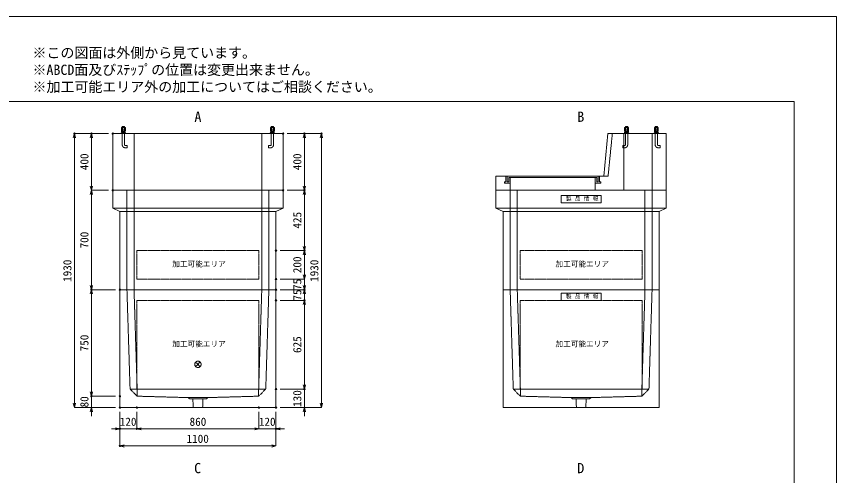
# Model space of a CAD drawing. Units: millimetres, scale not verified. Extents: x -4455 to 4455, y -3150 to 3150.
# Drawn here: x -1324 to 4455, y -84 to 3150 of the extents above; entities that cross this region are included whole.
import ezdxf
from ezdxf.enums import TextEntityAlignment as Align

# ---------------------------------------------------------------- set-up
doc = ezdxf.new("R2010")
doc.units = ezdxf.units.MM
doc.header["$LTSCALE"] = 20
doc.header["$PDMODE"] = 32
doc.header["$PDSIZE"] = 10
doc.linetypes.add('LONG_DASHED1', pattern=[7, 6, -1])
doc.linetypes.add('LONG_DOUBLE_CHAIN', pattern=[21.8, 18, -1, 0.6, -0.6, 0.6, -1])
for name, color, linetype, lineweight in [('0-0_D-TTL', 7, 'Continuous', 9), ('0-1_Defpoints', 7, 'Continuous', 9), ('0-3_D-TTL-TXT', 7, 'Continuous', 9), ('0-4_D-STR-TXT', 7, 'Continuous', 9), ('0-5_D-STR-DIM', 3, 'Continuous', 9), ('0-6_0', 7, 'Continuous', 9), ('0-7_D-STR', 7, 'Continuous', 9), ('0-9_D-STR-STR2', 1, 'Continuous', 9), ('0-A_D-STR-STR4', 134, 'LONG_DASHED1', 9), ('0-B_D-STR-STR1', 7, 'LONG_DASHED1', 9), ('0-C_D-STR-STR5', 1, 'LONG_DOUBLE_CHAIN', 9)]:
    doc.layers.add(name, color=color, linetype=linetype, lineweight=lineweight)
doc.styles.add('ＭＳ ゴシック', font='')
doc.styles.get('ＭＳ ゴシック').set_extended_font_data('MS Gothic')

# ---------------------------------------------------------------- blocks, each defined once
blk = doc.blocks.new('A$C4DE05FD1')
at = {"layer": '0-0_D-TTL', "color": 134}
for p, q in [((4000, 76000), (114800, 76000)), ((114800, 76000), (114800, 4000))]:
    blk.add_line(p, q, dxfattribs=at)
at = {"layer": '0-1_Defpoints', "color": 134}
for p, q in [((0, 84000), (118800, 84000)), ((118800, 84000), (118800, 0))]:
    blk.add_line(p, q, dxfattribs=at)
at = {"layer": '0-3_D-TTL-TXT', "style": 'ＭＳ ゴシック'}
for s, p in [('※この図面は外側から見ています。', (43260.9, 79815.7)), ('※ABCD面及びｽﾃｯﾌﾟの位置は変更出来ません。', (43260.9, 78215.7)), ('※加工可能エリア外の加工についてはご相談ください。', (43260.9, 76615.7))]:
    blk.add_text(s, height=962.2, dxfattribs=at).set_placement(p, align=Align.BOTTOM_LEFT)
blk = doc.blocks.new('_Open30')
at = {"layer": '0-6_0'}
blk.add_line((0, 0), (-20, 0), dxfattribs=at)
blk.add_lwpolyline([(-20, 5.36), (0, 0), (-20, -5.36)], dxfattribs=at)
blk = doc.blocks.new('A$C31CA379A')
at = {"layer": '0-4_D-STR-TXT', "style": 'ＭＳ ゴシック'}
for s, p in [('A', (-325.9, -2190.5)), ('B', (35638.6, -2190.5)), ('C', (-351.4, -35190.5)), ('D', (35638.6, -35190.5))]:
    blk.add_text(s, height=962.2, dxfattribs=at).set_placement(p, align=Align.BOTTOM_LEFT)
blk = doc.blocks.new('A$C737D46CD')
at = {"layer": '0-B_D-STR-STR1', "linetype": 'Continuous'}
blk.add_lwpolyline([(-2820, 0), (2820, 0), (2820, -1000), (-2820, -1000)], close=True, dxfattribs=at)
at = {"layer": '0-B_D-STR-STR1', "style": 'ＭＳ ゴシック'}
blk.add_text('製 品 情 報', height=577.3, dxfattribs=at).set_placement((-2149.6, -882.5), align=Align.BOTTOM_LEFT)
blk = doc.blocks.new('A$C531455C1')
at = {"layer": '0-7_D-STR'}
for p, q in [((-11000, 0), (11000, 0)), ((-11000, -16600), (-11000, 0)), ((11000, -16600), (11000, 0)), ((-11000, -16600), (11000, -16600))]:
    blk.add_line(p, q, dxfattribs=at)
at = {"layer": '0-7_D-STR', "linetype": 'LONG_DASHED1'}
for p, q in [((-10000, 0), (-9560, -14000)), ((-9000, 0), (-8560, -14000)), ((9000, 0), (8560, -14000)), ((10000, 0), (9560, -14000)), ((-8560, -15000), (-9560, -14000)), ((9560, -14000), (-9560, -14000)), ((-8560, -15000), (-8560, -14000)), ((-8560, -15000), (-1400, -15200)), ((8560, -15000), (1400, -15200)), ((8560, -15000), (9560, -14000)), ((8560, -15000), (8560, -14000)), ((-1200, -15380), (-1400, -15200)), ((1400, -15200), (-1400, -15200)), ((1200, -15380), (-1200, -15380)), ((-666, -16600), (-705, -15380)), ((666, -16600), (705, -15380)), ((1200, -15380), (1400, -15200))]:
    blk.add_line(p, q, dxfattribs=at)
at = {"layer": '0-C_D-STR-STR5'}
for p, q in [((8600, -1500), (8600, -14000)), ((8600, -14000), (-8600, -14000))]:
    blk.add_line(p, q, dxfattribs=at)
blk.add_lwpolyline([(8600, -1500), (-8600, -1500), (-8600, -14000)], dxfattribs=at)
at = {"layer": '0-B_D-STR-STR1'}
blk.add_blockref('A$C737D46CD', (0, -500), dxfattribs=at)
blk = doc.blocks.new('A$C44C4220A')
at = {"layer": '0-9_D-STR-STR2'}
for p, q in [((-160, -40), (-120, 0)), ((-120, 0), (120, 0)), ((160, -40), (120, 0)), ((-277.1, -167.2), (-230, -140)), ((-277.1, -390), (-277.1, -167.2)), ((-277.1, -417.2), (-230, -390)), ((-277.1, -390), (277.1, -390)), ((-277.1, -640), (-277.1, -417.2)), ((-277.1, -640), (277.1, -640)), ((-270, -777.1), (-270, -817.1)), ((-252.7, -757.3), (-160, -744.8)), ((-250, -757.1), (-20, -744.3)), ((-250, -837.1), (-20, -824.3)), ((-160, -140), (-160, -40)), ((-160, -752.1), (-160, -640)), ((-160, -880.6), (-160, -832.1)), ((-160, -1000), (-160, -930.6)), ((-138.6, -640), (-138.6, -140)), ((-20, -744.3), (-20, -824.3)), ((20, -674.4), (248.9, -687.2)), ((20, -674.4), (20, -754.4)), ((20, -754.4), (248.9, -767.2)), ((138.6, -640), (138.6, -140)), ((160, -140), (160, -40)), ((160, -682.2), (160, -640)), ((160, -880.6), (160, -762.3)), ((160, -780), (248.9, -767.2)), ((160, -1000), (160, -930.6)), ((268.9, -706.8), (268.9, -747.2)), ((277.1, -390), (277.1, -167.2)), ((277.1, -640), (277.1, -417.2))]:
    blk.add_line(p, q, dxfattribs=at)
at = {"layer": '0-9_D-STR-STR2', "linetype": 'LONG_DASHED1'}
for p, q in [((-160, -1000), (-160, -2600)), ((160, -1000), (160, -2600)), ((-540, -2680), (-240, -2680))]:
    blk.add_line(p, q, dxfattribs=at)
at = {"layer": '0-9_D-STR-STR2'}
blk.add_lwpolyline([(-300, -880.6), (300, -880.6), (300, -930.6), (-300, -930.6)], close=True, dxfattribs=at)
for points in [[(277.1, -167.2), (230, -140), (-230, -140)], [(277.1, -417.2), (230, -390), (-230, -390)]]:
    blk.add_lwpolyline(points, dxfattribs=at)
at = {"layer": '0-9_D-STR-STR2', "linetype": 'LONG_DASHED1'}
blk.add_lwpolyline([(-540, -2680), (-540, -3000), (-240, -3000)], dxfattribs=at)
at = {"layer": '0-9_D-STR-STR2'}
for centre, start, end in [((-250, -777.1), 90, 180), ((-250, -817.1), 180, 270), ((248.9, -707.2), 0, 90), ((248.9, -747.2), 270, 0)]:
    blk.add_arc(centre, 20, start, end, dxfattribs=at)
at = {"layer": '0-9_D-STR-STR2', "linetype": 'LONG_DASHED1'}
for radius in [400, 80]:
    blk.add_arc((-240, -2600), radius, 270, 0, dxfattribs=at)
blk = doc.blocks.new('A$C20EA33EE')
at = {"layer": '0-7_D-STR'}
for p, q in [((3200, 2000), (3764.2, 8000)), ((3764.2, 8000), (12000, 8000)), ((12000, 0), (12000, 8000)), ((-12000, 2000), (3200, 2000)), ((-12000, 0), (-12000, 2000)), ((12000, 0), (-12000, 0))]:
    blk.add_line(p, q, dxfattribs=at)
at = {"layer": '0-7_D-STR', "linetype": 'LONG_DASHED1'}
for p, q in [((3800, 2000), (4400, 8000)), ((6000, 0), (6000, 8000)), ((10000, 0), (10000, 8000)), ((-10000, 0), (-10000, 1800)), ((2000, 1800), (2000, 0)), ((3200, 2000), (3800, 2000))]:
    blk.add_line(p, q, dxfattribs=at)
at = {"layer": '0-A_D-STR-STR4'}
for points in [[(-10600, 2000), (-10600, 1200), (-10800, 1200), (-10800, 1000), (-10000, 1000)], [(-10000, 1800), (-10200, 1800), (-10200, 1200), (-10400, 1200), (-10400, 2000)], [(-10000, 1800), (2000, 1800), (2200, 1800)], [(2600, 2000), (2600, 1200), (2800, 1200), (2800, 1000), (2000, 1000)], [(2200, 1800), (2200, 1200), (2400, 1200), (2400, 2000)]]:
    blk.add_lwpolyline(points, dxfattribs=at)
at = {"layer": '0-7_D-STR'}
blk.add_blockref('A$C44C4220A', (6400, 9000), dxfattribs=at)
at = {"layer": '0-7_D-STR', "xscale": -1}
blk.add_blockref('A$C44C4220A', (10600, 9000), dxfattribs=at)
blk = doc.blocks.new('A$C67523BFD')
at = {"layer": '0-7_D-STR'}
for p, q in [((-12000, 8000), (12000, 8000)), ((-12000, 8000), (-12000, 0)), ((12000, 8000), (12000, 0)), ((-12000, 0), (12000, 0))]:
    blk.add_line(p, q, dxfattribs=at)
at = {"layer": '0-7_D-STR', "linetype": 'LONG_DASHED1'}
for p, q in [((-9000, 8000), (-9000, 0)), ((9000, 8000), (9000, 0))]:
    blk.add_line(p, q, dxfattribs=at)
at = {"layer": '0-7_D-STR', "xscale": -1}
blk.add_blockref('A$C44C4220A', (-10500, 9000), dxfattribs=at)
at = {"layer": '0-7_D-STR'}
blk.add_blockref('A$C44C4220A', (10500, 9000), dxfattribs=at)
blk = doc.blocks.new('A$C43537a1f')
at = {"layer": '0-7_D-STR'}
for p, q in [((12000, 14000), (-12000, 14000)), ((-12000, 11500), (-12000, 14000)), ((12000, 11500), (12000, 14000)), ((-12000, 11500), (-11000, 11000)), ((-12000, 11500), (12000, 11500)), ((-11000, 0), (-11000, 11000)), ((11000, 11000), (-11000, 11000)), ((12000, 11500), (11000, 11000)), ((11000, 0), (11000, 11000)), ((11000, 0), (-11000, 0))]:
    blk.add_line(p, q, dxfattribs=at)
at = {"layer": '0-7_D-STR', "linetype": 'LONG_DASHED1'}
for p, q in [((-10000, 14000), (-10000, 0)), ((-9000, 14000), (-9000, 0)), ((9000, 14000), (9000, 0)), ((10000, 14000), (10000, 0))]:
    blk.add_line(p, q, dxfattribs=at)
at = {"layer": '0-C_D-STR-STR5'}
for p, q in [((8600, 5500), (8600, 1500)), ((8600, 1500), (-8600, 1500))]:
    blk.add_line(p, q, dxfattribs=at)
blk.add_lwpolyline([(8600, 5500), (-8600, 5500), (-8600, 1500)], dxfattribs=at)
blk = doc.blocks.new('A$C82063184')
at = {"layer": '0-7_D-STR'}
for p, q in [((12000, 14000), (-12000, 14000)), ((-12000, 11500), (-12000, 14000)), ((12000, 11500), (12000, 14000)), ((-12000, 11500), (-11000, 11000)), ((-12000, 11500), (12000, 11500)), ((-11000, 0), (-11000, 11000)), ((11000, 11000), (-11000, 11000)), ((12000, 11500), (11000, 11000)), ((11000, 0), (11000, 11000)), ((11000, 0), (-11000, 0))]:
    blk.add_line(p, q, dxfattribs=at)
at = {"layer": '0-7_D-STR', "linetype": 'LONG_DASHED1'}
for p, q in [((-10000, 14000), (-10000, 0)), ((-9000, 14000), (-9000, 0)), ((9000, 14000), (9000, 0)), ((10000, 14000), (10000, 0))]:
    blk.add_line(p, q, dxfattribs=at)
at = {"layer": '0-C_D-STR-STR5'}
for p, q in [((8600, 5500), (8600, 1500)), ((8600, 1500), (-8600, 1500))]:
    blk.add_line(p, q, dxfattribs=at)
blk.add_lwpolyline([(8600, 5500), (-8600, 5500), (-8600, 1529)], dxfattribs=at)
at = {"layer": '0-B_D-STR-STR1'}
blk.add_blockref('A$C737D46CD', (0, 13250), dxfattribs=at)
blk = doc.blocks.new('A$C7CE826D1')
at = {"layer": '0-7_D-STR'}
for p, q in [((-11000, 0), (11000, 0)), ((-11000, -16600), (-11000, 0)), ((11000, -16600), (11000, 0)), ((-11000, -16600), (11000, -16600))]:
    blk.add_line(p, q, dxfattribs=at)
at = {"layer": '0-7_D-STR', "linetype": 'LONG_DASHED1'}
for p, q in [((-10000, 0), (-9560, -14000)), ((-9000, 0), (-8560, -14000)), ((9000, 0), (8560, -14000)), ((10000, 0), (9560, -14000)), ((-8560, -15000), (-9560, -14000)), ((9560, -14000), (-9560, -14000)), ((-8560, -15000), (-8560, -14000)), ((-8560, -15000), (-1400, -15200)), ((8560, -15000), (1400, -15200)), ((8560, -15000), (9560, -14000)), ((8560, -15000), (8560, -14000)), ((-1200, -15380), (-1400, -15200)), ((1400, -15200), (-1400, -15200)), ((1200, -15380), (-1200, -15380)), ((-666, -16600), (-705, -15380)), ((666, -16600), (705, -15380)), ((1200, -15380), (1400, -15200))]:
    blk.add_line(p, q, dxfattribs=at)
at = {"layer": '0-C_D-STR-STR5'}
for p, q in [((8600, -1500), (-8600, -1500)), ((-8600, -1500), (-8600, -14000)), ((8600, -1500), (8600, -14000)), ((8600, -14000), (-8600, -14000))]:
    blk.add_line(p, q, dxfattribs=at)
blk = doc.blocks.new('A$C1C640AAB')
at = {"layer": '0-C_D-STR-STR5'}
for p, q in [((-318.2, -318.2), (318.2, 318.2)), ((-318.2, 318.2), (318.2, -318.2))]:
    blk.add_line(p, q, dxfattribs=at)
blk.add_circle((0, 0), 450, dxfattribs=at)
blk = doc.blocks.new('A$Cfa78f23a')
at = {"layer": '0-7_D-STR'}
blk.add_blockref('A$C7CE826D1', (0, 0), dxfattribs=at)
at = {"layer": '0-C_D-STR-STR5'}
blk.add_blockref('A$C1C640AAB', (0, -10520), dxfattribs=at)

msp = doc.modelspace()

# ---------------------------------------------------------------- linework, layer by layer
at = {"layer": '0-1_Defpoints'}
for p in [(-915, 2325), (-795, 2325), (-645, 2325), (555, 2325), (705, 2325), (825, 2325), (-645, 1925), (555, 1925), (555, 1925), (705, 1925), (505, 1500), (705, 1500), (505, 1300), (-795, 1225), (-795, 1225), (-595, 1225), (-595, 1225), (505, 1225), (505, 1225), (705, 1225), (505, 1150), (505, 1150), (705, 1150), (705, 1150), (505, 525), (705, 525), (-795, 475), (-595, 475), (-595, 395), (-595, 395), (-595, 395), (-475, 395), (385, 395), (505, 395), (505, 395), (505, 395), (-595, 245), (-475, 245), (505, 245), (-595, 125)]:
    msp.add_point(p, dxfattribs=at)
at = {"layer": '0-5_D-STR-DIM'}
for p, q in [((-675, 2325), (-915, 2325)), ((-675, 2325), (-795, 2325)), ((585, 2325), (705, 2325)), ((585, 2325), (825, 2325)), ((-915, 425), (-915, 2295)), ((-795, 1955), (-795, 2295)), ((705, 1955), (705, 2295)), ((825, 425), (825, 2295)), ((-675, 1925), (-795, 1925)), ((-675, 1925), (-795, 1925)), ((585, 1925), (705, 1925)), ((585, 1925), (705, 1925)), ((-795, 1895), (-795, 1255)), ((705, 1530), (705, 1895)), ((535, 1500), (705, 1500)), ((535, 1500), (705, 1500)), ((705, 1330), (705, 1470)), ((705, 1330), (705, 1360)), ((535, 1300), (705, 1300)), ((535, 1300), (705, 1300)), ((705, 1300), (705, 1225)), ((705, 1255), (705, 1285)), ((-625, 1225), (-795, 1225)), ((-625, 1225), (-795, 1225)), ((535, 1225), (705, 1225)), ((535, 1225), (705, 1225)), ((705, 1225), (705, 1150)), ((-795, 505), (-795, 1195)), ((705, 1195), (705, 1165)), ((535, 1150), (705, 1150)), ((535, 1150), (705, 1150)), ((705, 555), (705, 1120)), ((705, 1120), (705, 1090)), ((705, 555), (705, 585)), ((-795, 505), (-795, 535)), ((535, 525), (705, 525)), ((535, 525), (705, 525)), ((705, 395), (705, 525)), ((-625, 475), (-795, 475)), ((-795, 395), (-795, 475)), ((-625, 475), (-795, 475)), ((-625, 395), (-915, 395)), ((-625, 395), (-795, 395)), ((-795, 365), (-795, 335)), ((-595, 365), (-595, 125)), ((-595, 365), (-595, 245)), ((-475, 365), (-475, 245)), ((-475, 365), (-475, 245)), ((385, 365), (385, 245)), ((385, 365), (385, 245)), ((505, 365), (505, 245)), ((505, 365), (505, 125)), ((535, 395), (705, 395)), ((535, 395), (825, 395)), ((705, 365), (705, 335)), ((-625, 245), (-655, 245)), ((-475, 245), (-595, 245)), ((355, 245), (-445, 245)), ((-445, 245), (-415, 245)), ((355, 245), (325, 245)), ((385, 245), (505, 245)), ((535, 245), (565, 245)), ((475, 125), (-565, 125))]:
    msp.add_line(p, q, dxfattribs=at)

# ---------------------------------------------------------------- block references
at = {"layer": '0-0_D-TTL', "xscale": 0.075, "yscale": 0.075}
msp.add_blockref('A$C4DE05FD1', (-4455, -3150), dxfattribs=at)
at = {"layer": '0-4_D-STR-TXT', "xscale": 0.075, "yscale": 0.075}
msp.add_blockref('A$C31CA379A', (-45, 2550), dxfattribs=at)
at = {"layer": '0-5_D-STR-DIM', "xscale": 1.5, "yscale": 1.5}
for p, rotation in [((-915, 2325), 90), ((-795, 2325), 90), ((705, 2325), 90), ((825, 2325), 90), ((-795, 1925), 270), ((-795, 1925), 90), ((705, 1925), 270), ((705, 1925), 90), ((705, 1500), 270), ((705, 1500), 90), ((705, 1300), 270), ((705, 1300), 270), ((-795, 1225), 270), ((-795, 1225), 90), ((705, 1225), 270), ((705, 1225), 90), ((705, 1150), 90), ((705, 1150), 90), ((705, 525), 270), ((705, 525), 270), ((-795, 475), 270), ((-795, 475), 270), ((-915, 395), 270), ((825, 395), 270), ((-795, 395), 90), ((705, 395), 90), ((-475, 245), 180), ((-475, 245), 180), ((505, 245), 180), ((-595, 125), 180)]:
    msp.add_blockref('_Open30', p, dxfattribs=dict(at, rotation=rotation))
for p in [(-595, 245), (385, 245), (385, 245), (505, 125)]:
    msp.add_blockref('_Open30', p, dxfattribs=at)
at = {"layer": '0-7_D-STR', "xscale": 0.05, "yscale": 0.05}
for name, p in [('A$C67523BFD', (-45, 1925)), ('A$C20EA33EE', (2655, 1925)), ('A$C43537a1f', (-45, 1225)), ('A$C82063184', (2655, 1225)), ('A$Cfa78f23a', (-45, 1225)), ('A$C531455C1', (2655, 1225))]:
    msp.add_blockref(name, p, dxfattribs=at)

# ---------------------------------------------------------------- texts
at = {"layer": '0-5_D-STR-DIM', "style": 'ＭＳ ゴシック'}
for s, p in [('400', (-798.9, 2066.8)), ('400', (701.1, 2066.8)), ('425', (701.1, 1655.08)), ('700', (-798.9, 1515.6)), ('200', (701.1, 1341.2)), ('1930', (-918.9, 1279.72)), ('1930', (821.1, 1279.72)), ('75', (701.1, 1223.38)), ('75', (701.1, 1148.38)), ('750', (-798.9, 790.6)), ('625', (701.1, 779.18)), ('80', (-798.9, 395.85)), ('130', (701.1, 399.22))]:
    msp.add_text(s, height=57.77, rotation=90, dxfattribs=at).set_placement(p, align=Align.BOTTOM_LEFT)
for s, p in [('120', (-595.78, 248.9)), ('860', (-103.65, 248.9)), ('120', (384.22, 248.9)), ('1100', (-125.28, 128.9))]:
    msp.add_text(s, height=57.77, dxfattribs=at).set_placement(p, align=Align.BOTTOM_LEFT)
at = {"layer": '0-C_D-STR-STR5', "style": 'ＭＳ ゴシック'}
for p in [(-225.48, 1375.47), (2474.52, 1375.47), (-225.48, 812.53), (2474.52, 812.53)]:
    msp.add_text('加工可能エリア', height=38.42, dxfattribs=at).set_placement(p, align=Align.BOTTOM_LEFT)

doc.saveas('drawing.dxf')
